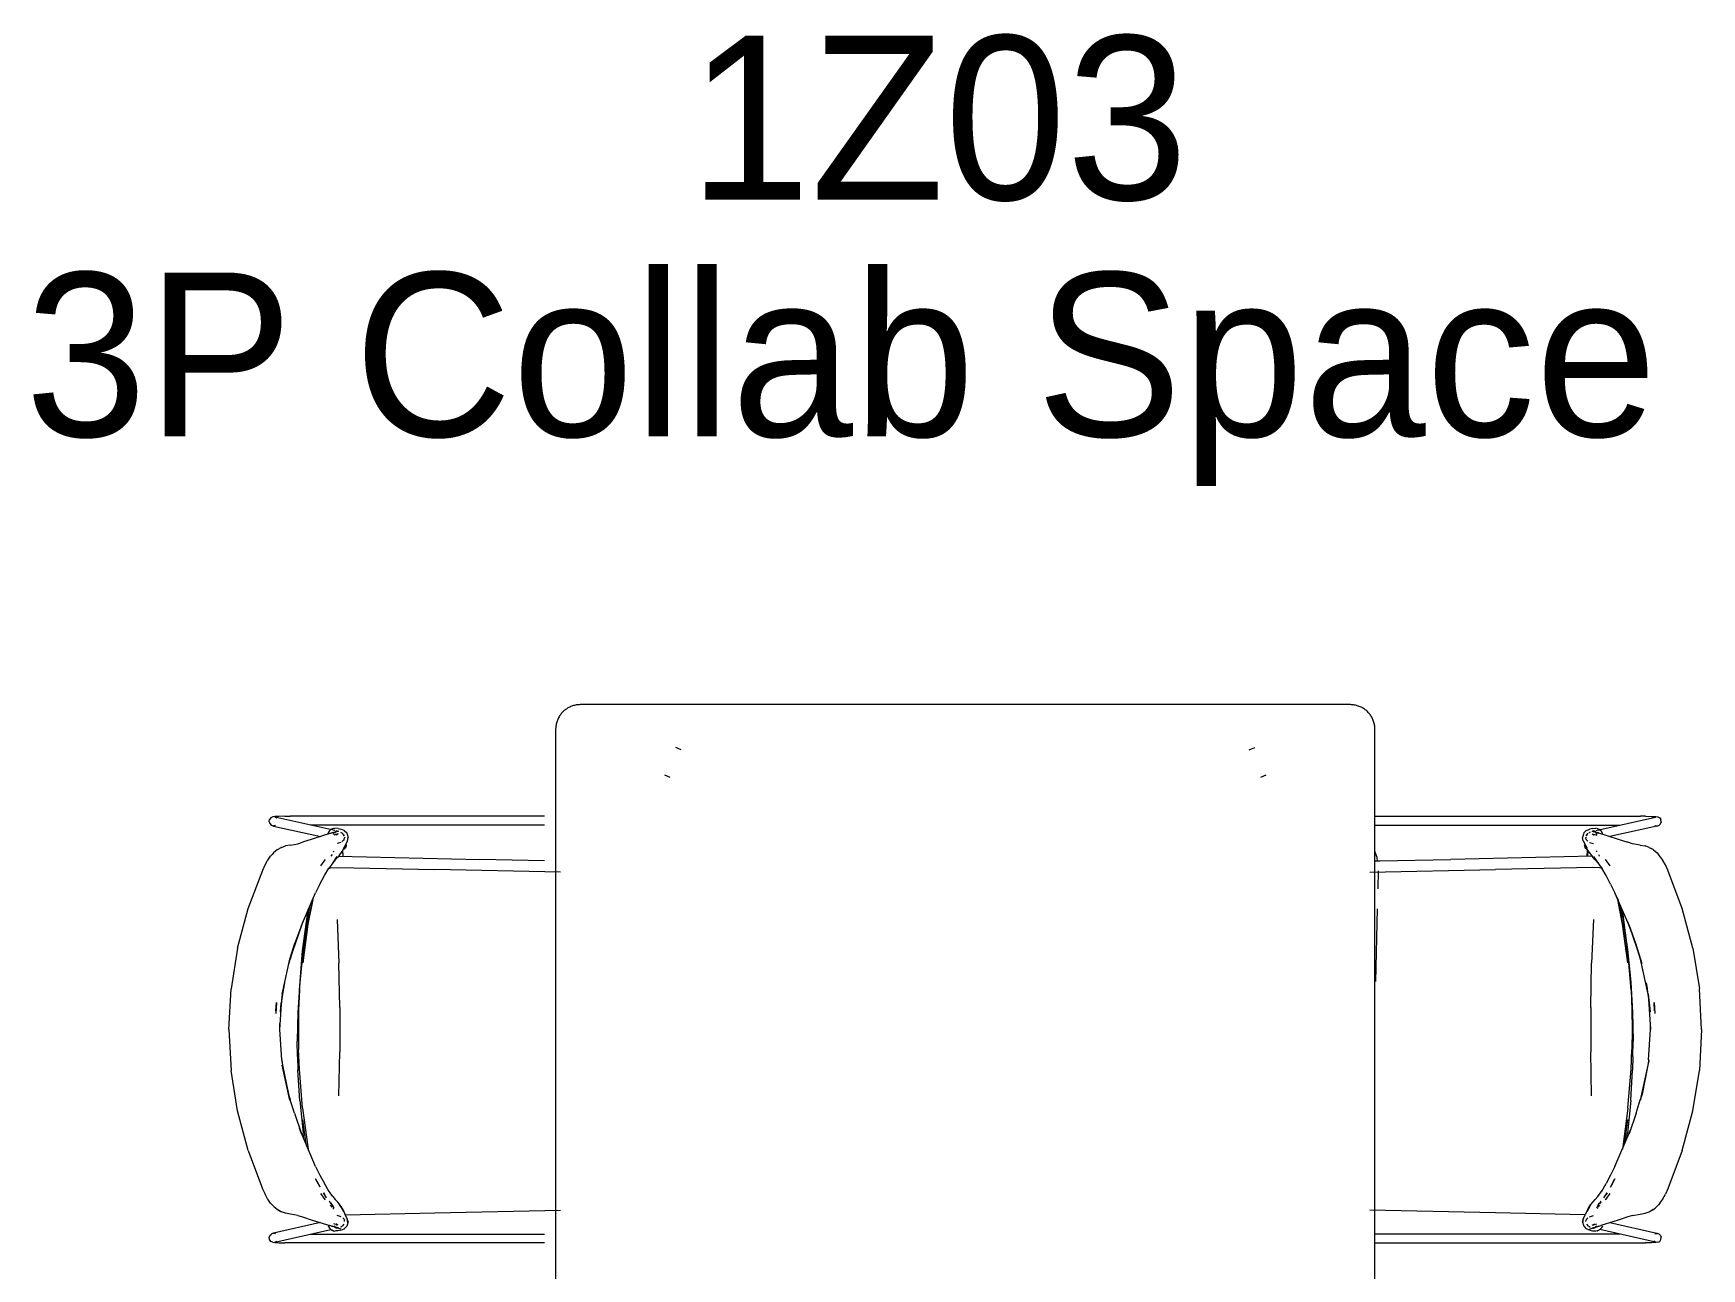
# Model space of a CAD drawing. Header units: millimetres. Extents: x 155920 to 295199, y -4084 to 97293.
# Drawn here: x 226835 to 228871, y 27617 to 29125 of the extents above; entities that cross this region are included whole.
import ezdxf

# ---------------------------------------------------------------- set-up
doc = ezdxf.new("R2010")
doc.units = ezdxf.units.MM
doc.header["$MEASUREMENT"] = 0
for name, color, linetype, lineweight in [('A-AREA-IDEN', 7, 'CONTINUOUS', 9), ('G-IMPT', 8, 'CONTINUOUS', 9), ('I-FURN', 8, 'CONTINUOUS', 9)]:
    doc.layers.add(name, color=color, linetype=linetype, lineweight=lineweight)
doc.styles.add('Century Gothic', font='GOTHIC.TTF', dxfattribs={"height": 200})

msp = doc.modelspace()

# ---------------------------------------------------------------- linework, layer by layer
at = {"layer": 'G-IMPT'}
for p, q in [((227123.1, 28162.3), (227123.4, 28165)), ((227124.9, 28167.1), (227123.4, 28165)), ((227127.3, 28168.3), (227124.9, 28167.1)), ((227129.7, 28168.6), (227127.3, 28168.3)), ((227134.9, 28168.9), (227129.7, 28168.6)), ((227202.9, 28151.6), (227129.9, 28168.1)), ((227129.9, 28168.1), (227132.1, 28167)), ((227131.9, 28167.2), (227132.1, 28167)), ((227142.1, 28169.1), (227134.9, 28168.9)), ((227142.1, 28169.1), (227148.4, 28169.1)), ((227458.9, 28169.1), (227148.4, 28169.1)), ((228472.5, 28169.1), (228796.9, 28169.1)), ((228742.3, 28151.6), (228815.3, 28168.1)), ((228803.1, 28169.1), (228796.9, 28169.1)), ((228803.1, 28169.1), (228810.3, 28168.9)), ((228810.3, 28168.9), (228815.5, 28168.6)), ((228815.3, 28168.1), (228813.1, 28167)), ((228813.3, 28167.2), (228813.1, 28167)), ((228815.5, 28168.6), (228818, 28168.3)), ((228818, 28168.3), (228820.3, 28167.1)), ((228820.3, 28167.1), (228821.8, 28165)), ((228822.2, 28162.3), (228821.8, 28165)), ((227123.1, 28162.3), (227123.8, 28160.2)), ((227124.1, 28159.8), (227123.8, 28160.2)), ((227124.1, 28159.8), (227125.9, 28158)), ((227125.9, 28158), (227125.6, 28158.3)), ((227128.4, 28157.2), (227125.9, 28158)), ((227130.7, 28157.9), (227128.2, 28157.5)), ((227130.5, 28157.8), (227128.2, 28157.5)), ((227128.4, 28157.2), (227186, 28144.3)), ((227458.9, 28158.3), (227173.5, 28158.3)), ((227188.1, 28145.1), (227175.6, 28141.2)), ((227199.9, 28148.9), (227188.1, 28145.1)), ((227194.9, 28148.2), (227196.1, 28150.7)), ((227194.9, 28148.1), (227196.1, 28150.7)), ((227196, 28150.5), (227194.9, 28148.1)), ((227194.9, 28148.2), (227194.9, 28148.1)), ((227196, 28150.5), (227196.1, 28150.7)), ((227197.9, 28152.6), (227196.1, 28150.7)), ((227197.9, 28152.6), (227198.2, 28152.8)), ((227201.1, 28154.2), (227198.2, 28152.8)), ((227207.4, 28150.7), (227199.2, 28148.6)), ((227205.1, 28150.5), (227199.2, 28148.6)), ((227199.9, 28148.9), (227207.4, 28150.7)), ((227201.4, 28154.2), (227201.1, 28154.2)), ((227201.4, 28154.2), (227203, 28154.5)), ((227201.5, 28146.7), (227202.2, 28148.1)), ((227207.3, 28147.5), (227201.8, 28145.9)), ((227203.9, 28150), (227202.5, 28148.5)), ((227202.8, 28149.7), (227206, 28151.3)), ((227202.8, 28149.7), (227205.1, 28150.5)), ((227207.1, 28154.3), (227203, 28154.5)), ((227203.9, 28150), (227206, 28151.3)), ((227206.3, 28150.9), (227204.4, 28151.3)), ((227205, 28146.2), (227206, 28147.2)), ((227205, 28146.2), (227205.6, 28146.9)), ((227207.3, 28147.5), (227205.2, 28146.5)), ((227206, 28147.2), (227205.2, 28146.5)), ((227207.1, 28154.3), (227210.3, 28153.3)), ((227209.9, 28149.7), (227211.6, 28148.9)), ((227214.6, 28151.9), (227210.3, 28153.3)), ((227210.4, 28149.3), (227211.6, 28148.9)), ((227214.4, 28145.9), (227212.2, 28148.6)), ((227213.4, 28147), (227214.5, 28145.4)), ((227213.4, 28147), (227213.8, 28146.4)), ((227214.5, 28145.4), (227213.8, 28146.4)), ((227214.6, 28151.9), (227217.7, 28148.7)), ((227214.6, 28140.9), (227215, 28142.8)), ((227215.1, 28143.4), (227215, 28142.8)), ((227217.7, 28148.7), (227218.2, 28147.4)), ((227218.2, 28147.4), (227219.3, 28143.2)), ((227218.5, 28139.1), (227219.3, 28143.2)), ((228472.5, 28158.3), (228771.8, 28158.3)), ((228727.1, 28147.4), (228725.9, 28143.2)), ((228726.8, 28139.1), (228725.9, 28143.2)), ((228727.6, 28148.7), (228727.1, 28147.4)), ((228730.7, 28151.9), (228727.6, 28148.7)), ((228730.2, 28143.4), (228730.3, 28142.8)), ((228730.7, 28140.9), (228730.3, 28142.8)), ((228730.7, 28151.9), (228734.9, 28153.3)), ((228731.9, 28147), (228730.7, 28145.4)), ((228730.7, 28145.4), (228731.5, 28146.4)), ((228730.9, 28145.9), (228733.1, 28148.6)), ((228731.9, 28147), (228731.5, 28146.4)), ((228735.3, 28149.7), (228733.7, 28148.9)), ((228734.9, 28149.3), (228733.7, 28148.9)), ((228738.1, 28154.3), (228734.9, 28153.3)), ((228745.4, 28148.9), (228737.9, 28150.7)), ((228737.9, 28150.7), (228746, 28148.6)), ((228737.9, 28147.5), (228740, 28146.5)), ((228737.9, 28147.5), (228743.4, 28145.9)), ((228738.1, 28154.3), (228742.2, 28154.5)), ((228738.9, 28150.9), (228740.8, 28151.3)), ((228740.3, 28146.2), (228739.2, 28147.2)), ((228739.2, 28147.2), (228740, 28146.5)), ((228742.4, 28149.7), (228739.3, 28151.3)), ((228741.4, 28150), (228739.3, 28151.3)), ((228740.3, 28146.2), (228739.7, 28146.9)), ((228742.4, 28149.7), (228740.2, 28150.5)), ((228740.2, 28150.5), (228746, 28148.6)), ((228741.4, 28150), (228742.7, 28148.5)), ((228743.9, 28154.2), (228742.2, 28154.5)), ((228743.8, 28146.7), (228743, 28148.1)), ((228743.9, 28154.2), (228744.2, 28154.2)), ((228744.2, 28154.2), (228747.1, 28152.8)), ((228745.4, 28148.9), (228757.1, 28145.1)), ((228747.3, 28152.6), (228747.1, 28152.8)), ((228747.3, 28152.6), (228749.2, 28150.7)), ((228750.4, 28148.2), (228749.2, 28150.7)), ((228749.3, 28150.5), (228749.2, 28150.7)), ((228750.4, 28148.1), (228749.2, 28150.7)), ((228749.3, 28150.5), (228750.4, 28148.1)), ((228750.4, 28148.2), (228750.4, 28148.1)), ((228757.1, 28145.1), (228769.6, 28141.2)), ((228816.8, 28157.2), (228759.3, 28144.3)), ((228814.5, 28157.9), (228817.1, 28157.5)), ((228814.8, 28157.8), (228817.1, 28157.5)), ((228816.8, 28157.2), (228819.3, 28158)), ((228821.1, 28159.8), (228819.3, 28158)), ((228819.3, 28158), (228819.6, 28158.3)), ((228821.1, 28159.8), (228821.4, 28160.2)), ((228822.2, 28162.3), (228821.4, 28160.2)), ((227124.6, 28120.5), (227126.4, 28122.6)), ((227128.2, 28124.4), (227126.4, 28122.6)), ((227130.6, 28126.6), (227128.2, 28124.4)), ((227132.6, 28128.1), (227130.6, 28126.6)), ((227132.6, 28128.1), (227133, 28128.4)), ((227133, 28128.4), (227135.6, 28129.9)), ((227137.8, 28131.1), (227135.6, 28129.9)), ((227137.8, 28131.1), (227142.8, 28132.9)), ((227148.8, 28134), (227142.8, 28132.9)), ((227148.8, 28134), (227158.1, 28135.6)), ((227158.1, 28135.6), (227163.7, 28137.3)), ((227175.6, 28141.2), (227163.7, 28137.3)), ((227199.7, 28122.5), (227198.7, 28120.9)), ((227201.5, 28125.7), (227202, 28127.1)), ((227210.6, 28137), (227205.9, 28135.7)), ((227210.9, 28124.7), (227206.6, 28119.3)), ((227212.9, 28127.8), (227210.9, 28124.7)), ((227211.9, 28138), (227212.6, 28138.5)), ((227214.3, 28140.3), (227212.6, 28138.5)), ((227212.6, 28127.4), (227212.9, 28121.2)), ((227212.6, 28127.4), (227213, 28120.1)), ((227212.9, 28127.8), (227215.1, 28132.6)), ((227213.4, 28120.1), (227213, 28128.2)), ((227218.5, 28139.1), (227214.1, 28130.7)), ((227215.1, 28132.6), (227214.1, 28130.7)), ((227214.3, 28140.3), (227214.6, 28140.9)), ((228473.5, 28124.2), (228472.6, 28126.4)), ((228475.4, 28118.7), (228473.5, 28124.2)), ((228726.8, 28139.1), (228731.2, 28130.7)), ((228732.4, 28127.8), (228730.2, 28132.6)), ((228730.2, 28132.6), (228731.2, 28130.7)), ((228731, 28140.3), (228730.7, 28140.9)), ((228731, 28140.3), (228732.6, 28138.5)), ((228731.9, 28120.1), (228732.2, 28128.2)), ((228732.6, 28127.4), (228732.3, 28120.1)), ((228732.6, 28127.4), (228732.3, 28120.1)), ((228732.4, 28127.8), (228734.3, 28124.7)), ((228734.3, 28124.7), (228738.6, 28119.3)), ((228734.6, 28137), (228739.4, 28135.7)), ((228743.8, 28125.7), (228743.2, 28127.1)), ((228745.5, 28122.5), (228746.5, 28120.9)), ((228769.6, 28141.2), (228781.5, 28137.3)), ((228787.2, 28135.6), (228781.5, 28137.3)), ((228796.4, 28134), (228787.2, 28135.6)), ((228796.4, 28134), (228802.4, 28132.9)), ((228807.4, 28131.1), (228802.4, 28132.9)), ((228807.4, 28131.1), (228809.7, 28129.9)), ((228812.2, 28128.4), (228809.7, 28129.9)), ((228812.6, 28128.1), (228812.2, 28128.4)), ((228812.6, 28128.1), (228814.6, 28126.6)), ((228814.6, 28126.6), (228817, 28124.4)), ((228817, 28124.4), (228818.9, 28122.6)), ((228820.6, 28120.5), (228818.9, 28122.6)), ((227097.4, 28056.5), (227115.1, 28103.3)), ((227115.1, 28103.3), (227117.9, 28109.7)), ((227117.9, 28109.7), (227121.1, 28115.3)), ((227121.3, 28115.6), (227121.1, 28115.3)), ((227121.3, 28115.6), (227124.6, 28120.5)), ((227190.9, 28115.9), (227185.7, 28108.6)), ((227190.4, 28096.8), (227195.7, 28105.8)), ((227191.3, 28116.4), (227190.9, 28115.9)), ((227200.7, 28112.4), (227195.2, 28105)), ((227195.2, 28105.5), (227198, 28106.2)), ((227195.2, 28105), (227195.7, 28105.8)), ((227198, 28106.2), (227206.4, 28106.6)), ((227198.3, 28120.3), (227198.7, 28120.9)), ((227205.7, 28120.1), (227200.2, 28111.9)), ((227203.7, 28116.1), (227200.2, 28111.9)), ((227205.7, 28120.1), (227200.7, 28112.4)), ((227203.7, 28116.1), (227206.6, 28119.3)), ((227206.4, 28106.6), (227325.3, 28104)), ((227207, 28120.3), (227379.9, 28116.5)), ((227478.6, 28100.9), (227325.3, 28104)), ((227458.9, 28114.8), (227379.9, 28116.5)), ((228466.6, 28100.9), (228620, 28104)), ((228472.5, 28114.5), (228478.8, 28114.6)), ((228475.9, 28114.5), (228475.4, 28118.7)), ((228476.6, 28102.6), (228476.1, 28080.5)), ((228478.8, 28114.6), (228565.3, 28116.5)), ((228738.3, 28120.3), (228565.3, 28116.5)), ((228738.8, 28106.6), (228620, 28104)), ((228741.5, 28116.1), (228738.6, 28119.3)), ((228747.2, 28106.2), (228738.8, 28106.6)), ((228739.5, 28120.1), (228744.6, 28112.4)), ((228739.5, 28120.1), (228745.1, 28111.9)), ((228741.5, 28116.1), (228745.1, 28111.9)), ((228744.6, 28112.4), (228750, 28105)), ((228746.9, 28120.3), (228746.5, 28120.9)), ((228750.1, 28105.5), (228747.2, 28106.2)), ((228754.9, 28096.8), (228749.5, 28105.8)), ((228750, 28105), (228749.5, 28105.8)), ((228753.9, 28116.4), (228754.3, 28115.9)), ((228754.3, 28115.9), (228759.5, 28108.6)), ((228824, 28115.6), (228820.6, 28120.5)), ((228824, 28115.6), (228824.2, 28115.3)), ((228827.3, 28109.7), (228824.2, 28115.3)), ((228830.2, 28103.3), (228827.3, 28109.7)), ((228847.8, 28056.5), (228830.2, 28103.3)), ((227184.9, 28086.4), (227179.6, 28075.8)), ((227184.9, 28086.4), (227190.4, 28096.8)), ((228760.3, 28086.4), (228754.9, 28096.8)), ((228760.3, 28086.4), (228765.6, 28075.8)), ((227162.3, 28035.8), (227179.6, 28075.8)), ((227170.3, 28037.4), (227176.1, 28067.7)), ((227176.1, 28067.7), (227170.3, 28037.6)), ((227175.5, 28066.4), (227179.6, 28075.8)), ((227175.5, 28066.4), (227179.6, 28075.8)), ((228769.8, 28066.4), (228765.6, 28075.8)), ((228769.8, 28066.4), (228765.7, 28075.8)), ((228782.9, 28035.8), (228765.7, 28075.8)), ((228774.9, 28037.4), (228769.2, 28067.7)), ((228769.2, 28067.7), (228774.9, 28037.6)), ((227084.4, 28008), (227097.4, 28056.5)), ((227164.6, 28041.6), (227162.3, 28035.8)), ((227164.6, 28041.6), (227162.4, 28035.8)), ((227163.7, 28004.7), (227170.1, 28052)), ((227170.2, 28045.6), (227164.3, 28006.5)), ((227170.1, 28052), (227170.7, 28055.1)), ((227170.2, 28045.6), (227173.1, 28060.7)), ((227206, 28042.9), (227208.1, 27989.7)), ((228475.6, 28056.1), (228473.5, 27967.3)), ((228739.3, 28042.9), (228737.2, 27989.7)), ((228775.1, 28045.6), (228772.2, 28060.7)), ((228775.2, 28052), (228774.6, 28055.1)), ((228775.1, 28045.6), (228781, 28006.5)), ((228781.5, 28004.7), (228775.2, 28052)), ((228780.7, 28041.6), (228782.9, 28035.8)), ((228780.7, 28041.6), (228782.8, 28035.8)), ((228860.8, 28008), (228847.8, 28056.5)), ((227162.3, 28035.8), (227148.2, 27994.6)), ((227162.3, 28035.8), (227154.4, 28014.3)), ((227162.4, 28035.8), (227154.4, 28014.3)), ((227163.9, 27990.3), (227170.3, 28037.6)), ((227170.3, 28037.4), (227163.9, 27990.3)), ((228781.4, 27990.3), (228774.9, 28037.6)), ((228774.9, 28037.4), (228781.4, 27990.3)), ((228782.8, 28035.8), (228790.9, 28014.3)), ((228782.9, 28035.8), (228797, 27994.6)), ((228782.9, 28035.8), (228790.9, 28014.3)), ((227084.4, 28008), (227076.4, 27958.6)), ((227148.2, 27994.6), (227154.4, 28014.3)), ((227154.4, 28014.3), (227148.4, 27994.6)), ((227159.9, 27956.9), (227163.7, 28004.7)), ((227164.3, 28006.5), (227160.2, 27966.7)), ((228781, 28006.5), (228785.1, 27966.7)), ((228785.4, 27956.9), (228781.5, 28004.7)), ((228797, 27994.6), (228790.9, 28014.3)), ((228790.9, 28014.3), (228796.8, 27994.6)), ((228860.8, 28008), (228868.9, 27958.6)), ((227139, 27952.1), (227148.2, 27994.6)), ((227148.2, 27994.6), (227146.8, 27989.4)), ((227146.8, 27989.4), (227148.4, 27994.6)), ((227209.1, 27935.8), (227208.1, 27989.7)), ((228736.2, 27935.8), (228737.2, 27989.7)), ((228798.4, 27989.4), (228796.8, 27994.6)), ((228806.3, 27952.1), (228797, 27994.6)), ((228797, 27994.6), (228798.4, 27989.4)), ((227141.5, 27965.9), (227139.4, 27951.8)), ((227141.5, 27965.9), (227140.2, 27958.7)), ((227160.2, 27966.7), (227158.1, 27929.6)), ((228785.1, 27966.7), (228787.2, 27929.6)), ((228803.8, 27965.9), (228805.1, 27958.7)), ((228803.8, 27965.9), (228805.9, 27951.8)), ((227073.8, 27908.7), (227076.4, 27958.6)), ((227131.8, 27941.8), (227131.1, 27928.2)), ((227131.2, 27931.6), (227131.8, 27941.8)), ((227135.9, 27908.7), (227138.3, 27945.7)), ((227139, 27952.1), (227136.6, 27930.5)), ((227136.6, 27930.5), (227137.7, 27940.8)), ((227139, 27952.1), (227137.7, 27940.8)), ((227139.4, 27951.8), (227137.7, 27940.8)), ((227138.3, 27945.7), (227137.7, 27940.8)), ((227159.9, 27956.9), (227158.9, 27932.8)), ((228785.4, 27956.9), (228786.3, 27932.8)), ((228805.9, 27951.8), (228807.5, 27940.8)), ((228806.3, 27952.1), (228808.7, 27930.5)), ((228806.3, 27952.1), (228807.5, 27940.8)), ((228809.3, 27908.7), (228807, 27945.7)), ((228807, 27945.7), (228807.5, 27940.8)), ((228808.7, 27930.5), (228807.5, 27940.8)), ((228814, 27931.6), (228813.5, 27941.8)), ((228813.5, 27941.8), (228814.2, 27928.2)), ((228871.5, 27908.7), (228868.9, 27958.6)), ((227158.1, 27929.6), (227157.7, 27913.3)), ((227158.9, 27932.8), (227158.6, 27908.7)), ((227209.1, 27935.8), (227209.1, 27881.7)), ((228736.2, 27935.8), (228736.2, 27881.7)), ((228786.3, 27932.8), (228786.7, 27908.7)), ((228787.2, 27929.6), (228787.5, 27913.3)), ((227073.8, 27908.7), (227076.4, 27858.8)), ((227135.9, 27908.7), (227136.1, 27916.2)), ((227136, 27908.7), (227136.1, 27916.2)), ((227138.4, 27871.8), (227136, 27908.7)), ((227157.7, 27913.3), (227157.3, 27894.5)), ((227158.6, 27908.7), (227158.9, 27884.6)), ((228786.7, 27908.7), (228786.3, 27884.6)), ((228787.5, 27913.3), (228787.9, 27894.5)), ((228806.8, 27871.8), (228809.2, 27908.7)), ((228809.3, 27908.7), (228809.1, 27916.2)), ((228809.2, 27908.7), (228809.1, 27916.2)), ((228871.5, 27908.7), (228868.9, 27858.8)), ((227157.7, 27875.7), (227157.3, 27894.5)), ((227159.9, 27860.6), (227158.9, 27884.6)), ((227208.1, 27827.8), (227209.1, 27881.7)), ((228737.2, 27827.8), (228736.2, 27881.7)), ((228785.4, 27860.6), (228786.3, 27884.6)), ((228787.5, 27875.7), (228787.9, 27894.5)), ((227084.4, 27809.4), (227076.4, 27858.8)), ((227138.3, 27871.8), (227139.4, 27865.4)), ((227138.3, 27871.8), (227138.7, 27868.3)), ((227138.4, 27871.8), (227138.9, 27866.4)), ((227148.2, 27822.8), (227139, 27865.3)), ((227146.4, 27829.9), (227139, 27865.3)), ((227139.4, 27865.4), (227146.4, 27829.9)), ((227157.7, 27875.7), (227158.1, 27859.4)), ((227160.2, 27822.3), (227158.1, 27859.4)), ((227163.7, 27812.8), (227159.9, 27860.6)), ((228781.5, 27812.8), (228785.4, 27860.6)), ((228785.1, 27822.3), (228787.2, 27859.4)), ((228787.5, 27875.7), (228787.2, 27859.4)), ((228797, 27822.8), (228806.3, 27865.3)), ((228805.9, 27865.4), (228798.9, 27829.9)), ((228798.9, 27829.9), (228806.3, 27865.3)), ((228807, 27871.8), (228805.9, 27865.4)), ((228806.8, 27871.8), (228806.4, 27866.4)), ((228807, 27871.8), (228806.6, 27868.3)), ((228860.8, 27809.4), (228868.9, 27858.8)), ((227148.2, 27822.8), (227146.4, 27829.9)), ((227146.4, 27829.9), (227148.6, 27822.9)), ((227153.8, 27806.7), (227148.6, 27822.9)), ((227160.2, 27822.3), (227164.3, 27782.5)), ((228785.1, 27822.3), (228781, 27782.5)), ((228791.4, 27806.7), (228796.6, 27822.9)), ((228798.9, 27829.9), (228796.6, 27822.9)), ((228797, 27822.8), (228798.9, 27829.9)), ((227097.4, 27761), (227084.4, 27809.4)), ((227153.8, 27806.7), (227162.3, 27781.7)), ((227163.7, 27812.8), (227170.1, 27765.5)), ((227167.9, 27769.1), (227163.9, 27798.7)), ((227167.9, 27769.1), (227163.9, 27798.7)), ((228781.5, 27812.8), (228775.2, 27765.5)), ((228777.3, 27769.1), (228781.4, 27798.7)), ((228777.3, 27769.1), (228781.4, 27798.7)), ((228791.4, 27806.7), (228782.9, 27781.7)), ((228847.8, 27761), (228860.8, 27809.4)), ((227162.3, 27781.7), (227159.8, 27788.1)), ((227179.6, 27741.7), (227159.8, 27788.1)), ((227165.4, 27774.9), (227164.3, 27782.5)), ((228765.6, 27741.7), (228785.5, 27788.1)), ((228779.8, 27774.9), (228781, 27782.5)), ((228782.9, 27781.7), (228785.5, 27788.1)), ((227097.4, 27761), (227115, 27714.3)), ((227170.1, 27765.5), (227170.6, 27762.9)), ((228775.2, 27765.5), (228774.7, 27762.9)), ((228847.8, 27761), (228830.3, 27714.3)), ((227179.6, 27741.7), (227184.9, 27731.1)), ((228765.6, 27741.7), (228760.3, 27731.1)), ((227185.2, 27716.3), (227179.6, 27726.7)), ((227179.6, 27726.7), (227184.6, 27717.3)), ((227185.2, 27716.3), (227184.6, 27717.3)), ((227184.9, 27731.1), (227190.4, 27720.7)), ((227195.7, 27711.7), (227190.4, 27720.7)), ((228749.5, 27711.7), (228754.9, 27720.7)), ((228760.3, 27731.1), (228754.9, 27720.7)), ((228760.1, 27716.3), (228765.6, 27726.7)), ((228760.1, 27716.3), (228760.6, 27717.3)), ((228765.6, 27726.7), (228760.6, 27717.3)), ((227115, 27714.3), (227117.9, 27707.8)), ((227121.1, 27702.2), (227117.9, 27707.8)), ((227121.1, 27702.2), (227121.3, 27701.9)), ((227124.6, 27697), (227121.3, 27701.9)), ((227124.6, 27697), (227126.4, 27694.9)), ((227128.2, 27693.1), (227126.4, 27694.9)), ((227185.7, 27708.8), (227190.9, 27701.5)), ((227193.1, 27703.5), (227189.2, 27709.5)), ((227189.2, 27709.5), (227190.5, 27707.5)), ((227193.1, 27703.5), (227190.5, 27707.5)), ((227191.3, 27701), (227190.9, 27701.5)), ((227200.7, 27705.1), (227195.2, 27712.4)), ((227195.7, 27711.7), (227195.2, 27712.4)), ((227196.8, 27698.7), (227196.4, 27699.3)), ((227198.4, 27696.2), (227196.4, 27699.3)), ((227196.8, 27698.7), (227198.4, 27696.2)), ((227200.1, 27694.4), (227198.3, 27697.1)), ((227198.7, 27696.6), (227198.3, 27697.1)), ((227200.1, 27694.4), (227198.7, 27696.6)), ((227200.1, 27694.4), (227199.7, 27695)), ((227201.7, 27691.2), (227199.7, 27695)), ((227200.7, 27705.1), (227203.7, 27701.4)), ((227206.6, 27698.2), (227203.7, 27701.4)), ((227210.9, 27692.7), (227206.6, 27698.2)), ((227211.1, 27691.5), (227208.8, 27695.1)), ((227208.8, 27695.1), (227211.9, 27689.7)), ((228736.4, 27695.1), (228733.4, 27689.9)), ((228734.1, 27691.5), (228736.4, 27695.1)), ((228734.3, 27692.7), (228738.6, 27698.2)), ((228738.6, 27698.2), (228741.5, 27701.4)), ((228744.6, 27705.1), (228741.5, 27701.4)), ((228743.5, 27691.2), (228745.5, 27695)), ((228744.6, 27705.1), (228750, 27712.4)), ((228745.2, 27694.4), (228746.9, 27697.1)), ((228745.2, 27694.4), (228746.5, 27696.6)), ((228745.2, 27694.4), (228745.5, 27695)), ((228746.5, 27696.6), (228746.9, 27697.1)), ((228746.8, 27696.2), (228748.8, 27699.3)), ((228748.5, 27698.7), (228746.8, 27696.2)), ((228748.5, 27698.7), (228748.8, 27699.3)), ((228749.5, 27711.7), (228750, 27712.4)), ((228752.1, 27703.5), (228756, 27709.5)), ((228752.1, 27703.5), (228754.8, 27707.5)), ((228753.9, 27701), (228754.3, 27701.5)), ((228759.5, 27708.8), (228754.3, 27701.5)), ((228756, 27709.5), (228754.8, 27707.5)), ((228817, 27693.1), (228818.9, 27694.9)), ((228820.6, 27697), (228818.9, 27694.9)), ((228820.6, 27697), (228824, 27701.9)), ((228824.2, 27702.2), (228824, 27701.9)), ((228824.2, 27702.2), (228827.3, 27707.8)), ((228830.3, 27714.3), (228827.3, 27707.8)), ((227128.2, 27693.1), (227128.8, 27692.6)), ((227130.6, 27690.8), (227128.8, 27692.6)), ((227132.6, 27689.3), (227130.6, 27690.8)), ((227136.9, 27686.9), (227132.6, 27689.3)), ((227132.6, 27689.3), (227133, 27689.1)), ((227132.6, 27689.3), (227137.8, 27686.3)), ((227133, 27689.1), (227135.6, 27687.5)), ((227135.6, 27687.5), (227137.8, 27686.3)), ((227136.9, 27686.9), (227137.8, 27686.3)), ((227142.8, 27684.5), (227137.8, 27686.3)), ((227148.9, 27683.4), (227142.8, 27684.5)), ((227158.1, 27681.8), (227148.9, 27683.4)), ((227158.1, 27681.8), (227163.7, 27680.1)), ((227163.7, 27680.1), (227175.6, 27676.3)), ((227175.6, 27676.3), (227196.8, 27669.5)), ((227199.9, 27692), (227197.8, 27694.5)), ((227200.1, 27694.4), (227201.7, 27691.2)), ((227200.8, 27690.8), (227201.6, 27689.6)), ((227210.7, 27680.4), (227205.9, 27681.7)), ((227212.9, 27689.6), (227210.9, 27692.7)), ((227211.1, 27691.5), (227213.6, 27686.8)), ((227212.1, 27689.4), (227213.6, 27686.8)), ((227214.3, 27677.2), (227212.8, 27678.8)), ((227212.9, 27689.6), (227215.4, 27683.5)), ((227214.3, 27677.2), (227214.7, 27676.2)), ((227214.9, 27674.6), (227214.7, 27676.2)), ((227218.4, 27677.5), (227215.4, 27683.5)), ((227215.9, 27682.6), (227325.3, 27685)), ((227219.3, 27674.3), (227218.1, 27678)), ((227218.9, 27672.9), (227218.1, 27678)), ((227219.3, 27674.3), (227218.2, 27670.1)), ((227218.9, 27672.9), (227218.4, 27677.5)), ((227325.3, 27685), (227478.6, 27688.2)), ((228620, 27685), (228466.6, 27688.2)), ((228729.4, 27682.6), (228620, 27685)), ((228725.9, 27674.3), (228727.2, 27678)), ((228725.9, 27674.3), (228727.1, 27670.1)), ((228726.4, 27672.9), (228727.2, 27678)), ((228726.4, 27672.9), (228726.9, 27677.5)), ((228726.9, 27677.5), (228729.9, 27683.5)), ((228732.4, 27689.6), (228729.9, 27683.5)), ((228730.3, 27674.6), (228730.5, 27676.2)), ((228731, 27677.2), (228730.5, 27676.2)), ((228731, 27677.2), (228732.5, 27678.8)), ((228734.1, 27691.5), (228731.6, 27686.8)), ((228733.1, 27689.4), (228731.6, 27686.8)), ((228732.4, 27689.6), (228734.3, 27692.7)), ((228734.5, 27680.4), (228739.4, 27681.7)), ((228745.2, 27694.4), (228743.5, 27691.2)), ((228744.4, 27690.8), (228743.8, 27689.9)), ((228745.3, 27692), (228747.4, 27694.5)), ((228769.6, 27676.3), (228748.4, 27669.5)), ((228781.5, 27680.1), (228769.6, 27676.3)), ((228787.2, 27681.8), (228781.5, 27680.1)), ((228787.2, 27681.8), (228796.4, 27683.4)), ((228796.4, 27683.4), (228802.4, 27684.5)), ((228802.4, 27684.5), (228807.4, 27686.3)), ((228812.6, 27689.3), (228807.4, 27686.3)), ((228809.7, 27687.5), (228807.4, 27686.3)), ((228808.4, 27686.9), (228807.4, 27686.3)), ((228808.4, 27686.9), (228812.6, 27689.3)), ((228812.2, 27689.1), (228809.7, 27687.5)), ((228812.6, 27689.3), (228812.2, 27689.1)), ((228812.6, 27689.3), (228814.6, 27690.8)), ((228814.6, 27690.8), (228816.5, 27692.6)), ((228817, 27693.1), (228816.5, 27692.6)), ((227123.8, 27657.3), (227123.1, 27655.2)), ((227123.4, 27652.5), (227123.1, 27655.2)), ((227123.8, 27657.3), (227125.6, 27659.1)), ((227125.9, 27659.4), (227125.6, 27659.1)), ((227128.4, 27660.2), (227125.9, 27659.4)), ((227130.7, 27659.5), (227128.2, 27660)), ((227130.5, 27659.7), (227128.2, 27660)), ((227185.8, 27673.1), (227128.4, 27660.2)), ((227130, 27649.4), (227198.2, 27664.8)), ((227173.5, 27659.2), (227458.9, 27659.2)), ((227194.9, 27669.2), (227194.9, 27669.3)), ((227194.9, 27669.2), (227196, 27667)), ((227196, 27667), (227196.1, 27666.8)), ((227198.2, 27664.7), (227196.1, 27666.8)), ((227196.4, 27666.5), (227197.9, 27664.9)), ((227196.4, 27666.5), (227198.2, 27664.7)), ((227205.1, 27667), (227196.8, 27669.5)), ((227201.4, 27663.2), (227197.9, 27664.9)), ((227197.9, 27664.9), (227201.1, 27663.3)), ((227197.9, 27664.9), (227198.2, 27664.7)), ((227201.4, 27663.2), (227198.2, 27664.7)), ((227207.4, 27666.8), (227199.2, 27668.9)), ((227199.2, 27668.9), (227200.5, 27668.5)), ((227207.4, 27666.8), (227200.5, 27668.5)), ((227201.4, 27663.2), (227201.1, 27663.3)), ((227201.4, 27663.2), (227203, 27662.9)), ((227207.3, 27670), (227201.8, 27671.5)), ((227203.9, 27667.5), (227202.2, 27669.3)), ((227206, 27666.2), (227202.8, 27667.7)), ((227210.7, 27665.3), (227202.8, 27667.7)), ((227204.3, 27663), (227203, 27662.9)), ((227206, 27666.2), (227203.9, 27667.5)), ((227207.1, 27663.2), (227204.3, 27663)), ((227204.4, 27666.2), (227206.3, 27666.6)), ((227206, 27670.2), (227204.6, 27671.6)), ((227204.6, 27671.6), (227205.5, 27670.6)), ((227206, 27670.2), (227204.9, 27671.2)), ((227207.3, 27670), (227204.9, 27671.2)), ((227210.7, 27665.3), (227205.1, 27667)), ((227210.3, 27664.1), (227207.1, 27663.2)), ((227211.6, 27668.6), (227210, 27667.8)), ((227210.3, 27668.1), (227211.6, 27668.6)), ((227210.3, 27664.1), (227214.6, 27665.5)), ((227214.1, 27671.1), (227212.1, 27668.8)), ((227217.7, 27668.7), (227214.6, 27665.5)), ((227218.2, 27670.1), (227217.7, 27668.7)), ((228771.8, 27659.2), (228472.2, 27659.2)), ((228727.1, 27670.1), (228727.6, 27668.7)), ((228727.6, 27668.7), (228730.7, 27665.5)), ((228734.9, 27664.1), (228730.7, 27665.5)), ((228731.1, 27671.1), (228733.1, 27668.8)), ((228734.9, 27668.1), (228733.7, 27668.6)), ((228733.7, 27668.6), (228735.3, 27667.8)), ((228734.6, 27665.3), (228742.4, 27667.7)), ((228734.6, 27665.3), (228740.2, 27667)), ((228734.9, 27664.1), (228738.1, 27663.2)), ((228737.9, 27666.8), (228746, 27668.9)), ((228737.9, 27666.8), (228744.7, 27668.5)), ((228738, 27670), (228743.4, 27671.5)), ((228738, 27670), (228740.4, 27671.2)), ((228738.1, 27663.2), (228740.9, 27663)), ((228740.8, 27666.2), (228738.9, 27666.6)), ((228739.2, 27670.2), (228740.7, 27671.6)), ((228739.2, 27670.2), (228740.4, 27671.2)), ((228739.3, 27666.2), (228742.4, 27667.7)), ((228739.3, 27666.2), (228741.4, 27667.5)), ((228740.7, 27671.6), (228739.8, 27670.6)), ((228740.2, 27667), (228748.4, 27669.5)), ((228740.9, 27663), (228742.2, 27662.9)), ((228741.4, 27667.5), (228743, 27669.3)), ((228743.9, 27663.2), (228742.2, 27662.9)), ((228743.9, 27663.2), (228747.3, 27664.9)), ((228743.9, 27663.2), (228747.1, 27664.7)), ((228743.9, 27663.2), (228744.2, 27663.3)), ((228747.3, 27664.9), (228744.2, 27663.3)), ((228746, 27668.9), (228744.7, 27668.5)), ((228747.1, 27664.7), (228749.2, 27666.8)), ((228748.9, 27666.5), (228747.1, 27664.7)), ((228747.3, 27664.9), (228747.1, 27664.7)), ((228815.3, 27649.4), (228747.1, 27664.8)), ((228748.9, 27666.5), (228747.3, 27664.9)), ((228749.3, 27667), (228749.2, 27666.8)), ((228750.4, 27669.2), (228749.3, 27667)), ((228750.4, 27669.2), (228750.4, 27669.3)), ((228759.5, 27673.1), (228816.8, 27660.2)), ((228814.5, 27659.5), (228817.1, 27660)), ((228814.8, 27659.7), (228817.1, 27660)), ((228816.8, 27660.2), (228819.3, 27659.4)), ((228819.3, 27659.4), (228819.6, 27659.1)), ((228821.4, 27657.3), (228819.6, 27659.1)), ((228821.4, 27657.3), (228822.2, 27655.2)), ((228821.8, 27652.5), (228822.2, 27655.2)), ((227124.9, 27650.3), (227123.4, 27652.5)), ((227127.3, 27649.1), (227124.9, 27650.3)), ((227127.3, 27649.1), (227129.7, 27648.8)), ((227129.7, 27648.8), (227134.9, 27648.5)), ((227130, 27649.4), (227132.1, 27650.4)), ((227132.1, 27650.4), (227131.9, 27650.2)), ((227134.9, 27648.5), (227142.1, 27648.4)), ((227148.4, 27648.3), (227142.1, 27648.4)), ((227458.9, 27648.3), (227148.4, 27648.3)), ((228472.2, 27648.3), (228796.9, 27648.3)), ((228796.9, 27648.3), (228803.1, 27648.4)), ((228810.3, 27648.5), (228803.1, 27648.4)), ((228815.5, 27648.8), (228810.3, 27648.5)), ((228815.3, 27649.4), (228813.1, 27650.4)), ((228813.1, 27650.4), (228813.3, 27650.2)), ((228818, 27649.1), (228815.5, 27648.8)), ((228818, 27649.1), (228820.3, 27650.3)), ((228820.3, 27650.3), (228821.8, 27652.5))]:
    msp.add_line(p, q, dxfattribs=at)
at = {"layer": 'I-FURN'}
for p, q in [((227474.7, 28286.1), (227474.3, 28285)), ((227475.1, 28287.3), (227474.7, 28286.1)), ((227475.6, 28288.3), (227475.1, 28287.3)), ((227476.2, 28289.4), (227475.6, 28288.3)), ((227476.8, 28290.5), (227476.2, 28289.4)), ((227477.4, 28291.5), (227476.8, 28290.5)), ((227478, 28292.5), (227477.4, 28291.5)), ((227478.8, 28293.4), (227478, 28292.5)), ((227479.5, 28294.4), (227478.8, 28293.4)), ((227480.3, 28295.3), (227479.5, 28294.4)), ((227481.1, 28296.2), (227480.3, 28295.3)), ((227482, 28297), (227481.1, 28296.2)), ((227482.8, 28297.8), (227482, 28297)), ((227483.8, 28298.6), (227482.8, 28297.8)), ((227484.7, 28299.3), (227483.8, 28298.6)), ((227485.7, 28300), (227484.7, 28299.3)), ((227486.7, 28300.7), (227485.7, 28300)), ((227487.7, 28301.3), (227486.7, 28300.7)), ((227488.8, 28301.9), (227487.7, 28301.3)), ((227489.8, 28302.4), (227488.8, 28301.9)), ((227490.9, 28302.9), (227489.8, 28302.4)), ((227492.1, 28303.4), (227490.9, 28302.9)), ((227493.2, 28303.8), (227492.1, 28303.4)), ((227494.3, 28304.1), (227493.2, 28303.8)), ((227495.5, 28304.4), (227494.3, 28304.1)), ((227496.7, 28304.7), (227495.5, 28304.4)), ((227497.8, 28304.9), (227496.7, 28304.7)), ((227499, 28305.1), (227497.8, 28304.9)), ((227500.2, 28305.2), (227499, 28305.1)), ((227501.4, 28305.2), (227500.2, 28305.2)), ((227502.6, 28305.3), (227501.4, 28305.2)), ((228442.6, 28305.3), (227502.6, 28305.3)), ((228442.9, 28305.3), (228442.6, 28305.3)), ((228444.1, 28305.2), (228442.9, 28305.3)), ((228445.3, 28305.1), (228444.1, 28305.2)), ((228446.5, 28305), (228445.3, 28305.1)), ((228447.7, 28304.8), (228446.5, 28305)), ((228448.9, 28304.6), (228447.7, 28304.8)), ((228450.1, 28304.3), (228448.9, 28304.6)), ((228451.2, 28304), (228450.1, 28304.3)), ((228452.4, 28303.6), (228451.2, 28304)), ((228453.5, 28303.2), (228452.4, 28303.6)), ((228454.6, 28302.8), (228453.5, 28303.2)), ((228455.7, 28302.3), (228454.6, 28302.8)), ((228456.8, 28301.7), (228455.7, 28302.3)), ((228457.8, 28301.1), (228456.8, 28301.7)), ((228458.8, 28300.5), (228457.8, 28301.1)), ((228459.8, 28299.8), (228458.8, 28300.5)), ((228460.8, 28299.1), (228459.8, 28299.8)), ((228461.7, 28298.4), (228460.8, 28299.1)), ((228462.6, 28297.6), (228461.7, 28298.4)), ((228463.5, 28296.8), (228462.6, 28297.6)), ((228464.4, 28295.9), (228463.5, 28296.8)), ((228465.2, 28295.1), (228464.4, 28295.9)), ((228466, 28294.1), (228465.2, 28295.1)), ((228466.7, 28293.2), (228466, 28294.1)), ((228467.4, 28292.2), (228466.7, 28293.2)), ((228468, 28291.2), (228467.4, 28292.2)), ((228468.7, 28290.2), (228468, 28291.2)), ((228469.2, 28289.1), (228468.7, 28290.2)), ((228469.8, 28288.1), (228469.2, 28289.1)), ((228470.3, 28287), (228469.8, 28288.1)), ((228470.7, 28285.8), (228470.3, 28287)), ((228471.1, 28284.7), (228470.7, 28285.8)), ((227472.7, 28276.8), (227472.6, 28275.6)), ((227472.6, 28275.6), (227472.6, 28275.3)), ((227472.6, 28275.3), (227472.6, 26935.3)), ((227472.9, 28279.2), (227472.7, 28278)), ((227472.7, 28278), (227472.7, 28276.8)), ((227473.1, 28280.4), (227472.9, 28279.2)), ((227473.3, 28281.6), (227473.1, 28280.4)), ((227473.6, 28282.7), (227473.3, 28281.6)), ((227473.9, 28283.9), (227473.6, 28282.7)), ((227474.3, 28285), (227473.9, 28283.9)), ((228471.5, 28283.6), (228471.1, 28284.7)), ((228471.8, 28282.4), (228471.5, 28283.6)), ((228472, 28281.2), (228471.8, 28282.4)), ((228472.2, 28280.1), (228472, 28281.2)), ((228472.4, 28278.9), (228472.2, 28280.1)), ((228472.5, 28277.7), (228472.4, 28278.9)), ((228472.6, 28276.5), (228472.5, 28277.7)), ((228472.6, 28275.3), (228472.6, 28276.5)), ((228472.6, 26935.3), (228472.6, 28275.3)), ((227626, 28250.3), (227619.4, 28252.9)), ((228319.3, 28250.3), (228326, 28252.9)), ((227612.4, 28216.5), (227605.8, 28219.2)), ((228339.5, 28219.2), (228332.9, 28216.5)), ((227214.4, 28128.9), (227213.1, 28128.7)), ((227214.4, 28128.9), (227214, 28130.4)), ((227214.4, 28128.9), (227214.2, 28130.6)), ((227214.4, 28128.9), (227214.3, 28131)), ((227214.4, 28128.9), (227216.9, 28134)), ((227214.4, 28128.9), (227215.1, 28132.7)), ((227214.4, 28128.9), (227214.6, 28131.5)), ((227214.4, 28128.9), (227215.3, 28129.7)), ((227216.9, 28134), (227215.3, 28129.7)), ((227215.3, 28129.7), (227216, 28130.7)), ((227216.9, 28134), (227216, 28130.7)), ((227216.6, 28131.7), (227216, 28130.7)), ((227216.4, 28135.5), (227216.9, 28134)), ((227216.9, 28134), (227216.6, 28131.7)), ((227216.9, 28132.8), (227216.6, 28131.7)), ((227216.9, 28134), (227216.9, 28132.8)), ((228728.9, 28135.5), (228728.3, 28134)), ((228728.3, 28134), (228728.4, 28132.8)), ((228730.9, 28128.9), (228728.3, 28134)), ((228728.3, 28134), (228729.9, 28129.7)), ((228728.3, 28134), (228728.7, 28131.7)), ((228728.3, 28134), (228729.2, 28130.7)), ((228728.4, 28132.8), (228728.7, 28131.7)), ((228728.7, 28131.7), (228729.2, 28130.7)), ((228729.9, 28129.7), (228729.2, 28130.7)), ((228730.9, 28128.9), (228729.9, 28129.7)), ((228730.9, 28128.9), (228730.2, 28132.7)), ((228730.9, 28128.9), (228730.7, 28130.6)), ((228730.9, 28128.9), (228730.9, 28130.6)), ((228730.9, 28128.9), (228731.1, 28130.6)), ((228730.9, 28128.9), (228731.2, 28130.4)), ((228730.9, 28128.9), (228732.1, 28128.7))]:
    msp.add_line(p, q, dxfattribs=at)

# ---------------------------------------------------------------- texts
at = {"layer": 'A-AREA-IDEN', "style": 'Century Gothic'}
for s, p in [('1Z03', (227635.1, 28921.6)), ('3P Collab Space', (226824.9, 28632.6))]:
    msp.add_text(s, height=200, dxfattribs=at).set_placement(p)

doc.saveas('drawing.dxf')
